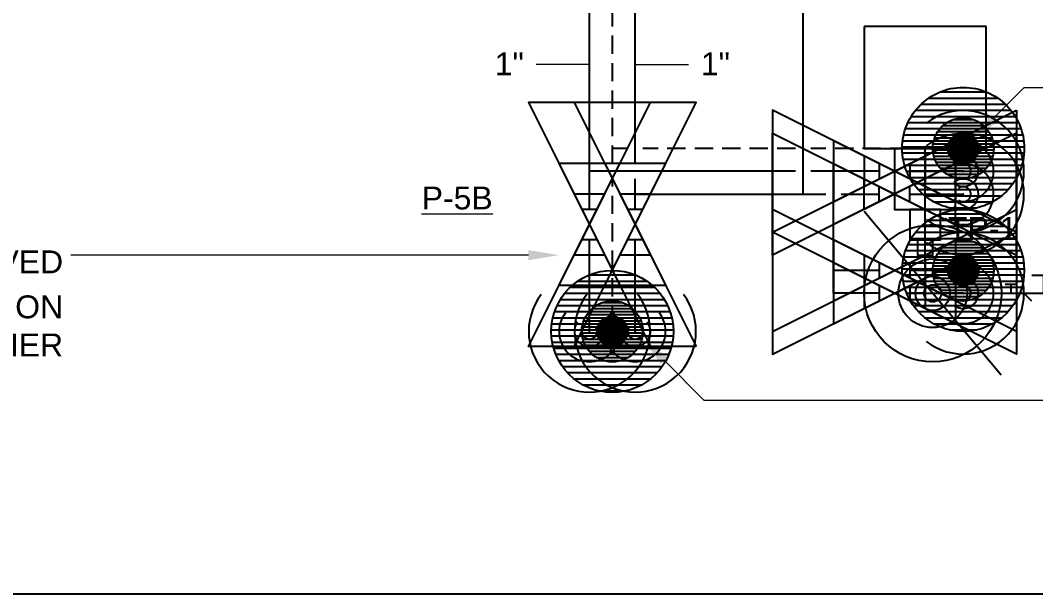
# Model space of a CAD drawing. Extents: x -6836 to 13740, y -142 to 3166.
# Drawn here: x 687.6 to 887.3, y 1404.9 to 1517.7 of the extents above; entities that cross this region are included whole.
import ezdxf
from ezdxf import colors
from ezdxf.entities.mleader import LeaderData, LeaderLine
from ezdxf.math import Vec2, Vec3

# ---------------------------------------------------------------- set-up
doc = ezdxf.new("R2010")
doc.units = 0
doc.header["$LTSCALE"] = 18
doc.header["$MEASUREMENT"] = 0
doc.linetypes.add('VENT', pattern=[0.30000000000000004, 0.2, -0.1])
doc.layers.add('G-ANNO-TEXT', color=70, linetype='Continuous', lineweight=0)
for name, color, linetype in [('P-CW-N', 4, 'Continuous'), ('P-CW-N @ 1 (1)', 4, 'Continuous'), ('P-CW-N @ 192', 4, 'Continuous'), ('P-CW-N @ 384', 4, 'Continuous'), ('P-CW-N @ 48', 4, 'Continuous'), ('P-CW-N @ 96', 4, 'Continuous'), ('P-FIXT-N-N', 3, 'Continuous'), ('P-FIXT-N-N @ 1 (1)', 3, 'Continuous'), ('P-FIXT-N-N @ 192', 3, 'Continuous'), ('P-FIXT-N-N @ 384', 3, 'Continuous'), ('P-FIXT-N-N @ 48', 3, 'Continuous'), ('P-FIXT-N-N @ 96', 3, 'Continuous'), ('P-HW-N', 1, 'Continuous'), ('P-HW-N @ 1 (1)', 1, 'Continuous'), ('P-HW-N @ 192', 1, 'Continuous'), ('P-HW-N @ 384', 1, 'Continuous'), ('P-HW-N @ 48', 1, 'Continuous'), ('P-HW-N @ 96', 1, 'Continuous'), ('P-SAN-N', 6, 'Continuous'), ('P-SAN-N @ 1 (1)', 6, 'Continuous'), ('P-SAN-N @ 192', 6, 'Continuous'), ('P-SAN-N @ 384', 6, 'Continuous'), ('P-SAN-N @ 48', 6, 'Continuous'), ('P-SAN-N @ 96', 6, 'Continuous'), ('P-SANV-N', 5, 'VENT'), ('P-SANV-N @ 1 (1)', 5, 'VENT'), ('P-SANV-N @ 192', 5, 'VENT'), ('P-SANV-N @ 384', 5, 'VENT'), ('P-SANV-N @ 48', 5, 'VENT'), ('P-SANV-N @ 96', 5, 'VENT'), ('P-TP-N', 6, 'Continuous'), ('P-TP-N @ 1 (1)', 6, 'Continuous'), ('P-TP-N @ 192', 6, 'Continuous'), ('P-TP-N @ 384', 6, 'Continuous'), ('P-TP-N @ 48', 6, 'Continuous'), ('P-TP-N @ 96', 6, 'Continuous')]:
    doc.layers.add(name, color=color, linetype=linetype)
doc.styles.add('Arial', font='arial.ttf')
doc.styles.add('Arial Narrow', font='ARIALN.TTF')
doc.dimstyles.new('Loop048', dxfattribs={"dimscale": 0, "dimtxt": 0.09375, "dimasz": 0.03125, "dimexe": 0.0625, "dimexo": 0.0625, "dimgap": 0.09375, "dimtad": 1, "dimdec": 4, "dimzin": 3, "dimdsep": 46, "dimlunit": 4, "dimtxsty": 'Arial', "dimblk": 'OBLIQUE', "dimcen": 0.09375, "dimdle": 0.0625, "dimclrd": 256, "dimclre": 256, "dimclrt": 256, "dimadec": 4, "dimazin": 0, "dimtfac": 0.8, "dimtdec": 4, "dimtix": 1, "dimtofl": 0, "dimtmove": 1, "dimatfit": 0, "dimldrblk": 'LeaderNoteBlock', "dimfxl": 1, "dimfrac": 1, "dimtolj": 1, "dimtzin": 0, "dimlwd": -1, "dimlwe": -1, "dimarcsym": 0})

# ---------------------------------------------------------------- blocks, each defined once
blk = doc.blocks.new('*U36')
h = blk.add_hatch()
h.set_pattern_fill('ANSI31', color=256, scale=0.025, angle=135)
h.set_pattern_definition([(180, (0, 0), (-4.336808689942018e-19, -0.003125), [])])
edge = h.paths.add_edge_path()
edge.add_arc((-3.469446951953614e-18, -6.938893903907228e-18), 0.03125000000000001, 0, 360)
blk.add_circle((0, 0), 0.03125)
blk = doc.blocks.new('*U2432')
at = {"layer": 'P-SAN-N @ 1 (1)'}
blk.add_blockref('*U36', (804, 1456.5), dxfattribs=at)
at = {"layer": 'P-SAN-N @ 192', "xscale": 192, "yscale": 192, "zscale": 192}
blk.add_blockref('*U36', (804, 1456.5), dxfattribs=at)
at = {"layer": 'P-SAN-N @ 384', "xscale": 384, "yscale": 384, "zscale": 384}
blk.add_blockref('*U36', (804, 1456.5), dxfattribs=at)
at = {"layer": 'P-SAN-N @ 48', "xscale": 48, "yscale": 48, "zscale": 48}
blk.add_blockref('*U36', (804, 1456.5), dxfattribs=at)
at = {"layer": 'P-SAN-N @ 96', "xscale": 96, "yscale": 96, "zscale": 96}
blk.add_blockref('*U36', (804, 1456.5), dxfattribs=at)
blk = doc.blocks.new('PLMB BALL VALVES')
at = {"linetype": 'Continuous'}
blk.add_lwpolyline([(-0.06249999999977263, -0.03124999999991473), (-0.06249999999977263, 0.03124999999991463), (0.0625, -0.03124999999991473), (0.0625, 0.03124999999991472), (-0.06249999999977263, -0.03124999999991473)], dxfattribs=at)
blk = doc.blocks.new('*U2436')
at = {"layer": 'P-HW-N @ 1 (1)', "rotation": 89.99999999999999}
blk.add_blockref('PLMB BALL VALVES', (808.5, 1477.5), dxfattribs=at)
at = {"layer": 'P-HW-N @ 192', "xscale": 192, "yscale": 192, "zscale": 192, "rotation": 89.99999999999999}
blk.add_blockref('PLMB BALL VALVES', (808.5, 1477.5), dxfattribs=at)
at = {"layer": 'P-HW-N @ 384', "xscale": 384, "yscale": 384, "zscale": 384, "rotation": 89.99999999999999}
blk.add_blockref('PLMB BALL VALVES', (808.5, 1477.5), dxfattribs=at)
at = {"layer": 'P-HW-N @ 48', "xscale": 48, "yscale": 48, "zscale": 48, "rotation": 90}
blk.add_blockref('PLMB BALL VALVES', (808.5, 1477.5), dxfattribs=at)
at = {"layer": 'P-HW-N @ 96', "xscale": 96, "yscale": 96, "zscale": 96, "rotation": 89.99999999999999}
blk.add_blockref('PLMB BALL VALVES', (808.5, 1477.5), dxfattribs=at)
blk = doc.blocks.new('*U2437')
at = {"layer": 'P-CW-N @ 1 (1)', "rotation": 89.99999999999999}
blk.add_blockref('PLMB BALL VALVES', (799.5, 1477.5), dxfattribs=at)
at = {"layer": 'P-CW-N @ 192', "xscale": 192, "yscale": 192, "zscale": 192, "rotation": 89.99999999999999}
blk.add_blockref('PLMB BALL VALVES', (799.5, 1477.5), dxfattribs=at)
at = {"layer": 'P-CW-N @ 384', "xscale": 384, "yscale": 384, "zscale": 384, "rotation": 89.99999999999999}
blk.add_blockref('PLMB BALL VALVES', (799.5, 1477.5), dxfattribs=at)
at = {"layer": 'P-CW-N @ 48', "xscale": 48, "yscale": 48, "zscale": 48, "rotation": 90}
blk.add_blockref('PLMB BALL VALVES', (799.5, 1477.5), dxfattribs=at)
at = {"layer": 'P-CW-N @ 96', "xscale": 96, "yscale": 96, "zscale": 96, "rotation": 89.99999999999999}
blk.add_blockref('PLMB BALL VALVES', (799.5, 1477.5), dxfattribs=at)
blk = doc.blocks.new('*U2438')
at = {"layer": 'P-HW-N @ 1 (1)'}
blk.add_blockref('PLMB BALL VALVES', (859.5, 1483.5), dxfattribs=at)
at = {"layer": 'P-HW-N @ 192', "xscale": 192, "yscale": 192, "zscale": 192}
blk.add_blockref('PLMB BALL VALVES', (859.5, 1483.5), dxfattribs=at)
at = {"layer": 'P-HW-N @ 384', "xscale": 384, "yscale": 384, "zscale": 384}
blk.add_blockref('PLMB BALL VALVES', (859.5, 1483.5), dxfattribs=at)
at = {"layer": 'P-HW-N @ 48', "xscale": 48, "yscale": 48, "zscale": 48}
blk.add_blockref('PLMB BALL VALVES', (859.5, 1483.5), dxfattribs=at)
at = {"layer": 'P-HW-N @ 96', "xscale": 96, "yscale": 96, "zscale": 96}
blk.add_blockref('PLMB BALL VALVES', (859.5, 1483.5), dxfattribs=at)
blk = doc.blocks.new('*U2439')
at = {"layer": 'P-CW-N @ 1 (1)', "rotation": 180}
blk.add_blockref('PLMB BALL VALVES', (859.5, 1488), dxfattribs=at)
at = {"layer": 'P-CW-N @ 192', "xscale": 192, "yscale": 192, "zscale": 192, "rotation": 180}
blk.add_blockref('PLMB BALL VALVES', (859.5, 1488), dxfattribs=at)
at = {"layer": 'P-CW-N @ 384', "xscale": 384, "yscale": 384, "zscale": 384, "rotation": 180}
blk.add_blockref('PLMB BALL VALVES', (859.5, 1488), dxfattribs=at)
at = {"layer": 'P-CW-N @ 48', "xscale": 48, "yscale": 48, "zscale": 48, "rotation": 180}
blk.add_blockref('PLMB BALL VALVES', (859.5, 1488), dxfattribs=at)
at = {"layer": 'P-CW-N @ 96', "xscale": 96, "yscale": 96, "zscale": 96, "rotation": 180}
blk.add_blockref('PLMB BALL VALVES', (859.5, 1488), dxfattribs=at)
blk = doc.blocks.new('*U3')
at = {"linetype": 'Continuous'}
blk.add_arc((0, 0), 0.03111555437015312, 232.5669694738212, 127.4330305261797, dxfattribs=at)
blk = doc.blocks.new('*U2440')
at = {"layer": 'P-HW-N @ 1 (1)'}
blk.add_blockref('*U3', (873, 1483.5), dxfattribs=at)
at = {"layer": 'P-HW-N @ 192', "xscale": 192, "yscale": 192, "zscale": 192}
blk.add_blockref('*U3', (873, 1483.5), dxfattribs=at)
at = {"layer": 'P-HW-N @ 384', "xscale": 384, "yscale": 384, "zscale": 384}
blk.add_blockref('*U3', (873, 1483.5), dxfattribs=at)
at = {"layer": 'P-HW-N @ 48', "xscale": 48, "yscale": 48, "zscale": 48}
blk.add_blockref('*U3', (873, 1483.5), dxfattribs=at)
at = {"layer": 'P-HW-N @ 96', "xscale": 96, "yscale": 96, "zscale": 96}
blk.add_blockref('*U3', (873, 1483.5), dxfattribs=at)
blk = doc.blocks.new('*U2441')
at = {"layer": 'P-CW-N @ 1 (1)'}
blk.add_blockref('*U3', (873, 1488), dxfattribs=at)
at = {"layer": 'P-CW-N @ 192', "xscale": 192, "yscale": 192, "zscale": 192}
blk.add_blockref('*U3', (873, 1488), dxfattribs=at)
at = {"layer": 'P-CW-N @ 384', "xscale": 384, "yscale": 384, "zscale": 384}
blk.add_blockref('*U3', (873, 1488), dxfattribs=at)
at = {"layer": 'P-CW-N @ 48', "xscale": 48, "yscale": 48, "zscale": 48}
blk.add_blockref('*U3', (873, 1488), dxfattribs=at)
at = {"layer": 'P-CW-N @ 96', "xscale": 96, "yscale": 96, "zscale": 96}
blk.add_blockref('*U3', (873, 1488), dxfattribs=at)
blk = doc.blocks.new('*U2442')
at = {"layer": 'P-CW-N @ 1 (1)', "rotation": 270}
blk.add_blockref('*U3', (799.5, 1456.5), dxfattribs=at)
at = {"layer": 'P-CW-N @ 192', "xscale": 192, "yscale": 192, "zscale": 192, "rotation": 270}
blk.add_blockref('*U3', (799.5, 1456.5), dxfattribs=at)
at = {"layer": 'P-CW-N @ 384', "xscale": 384, "yscale": 384, "zscale": 384, "rotation": 270}
blk.add_blockref('*U3', (799.5, 1456.5), dxfattribs=at)
at = {"layer": 'P-CW-N @ 48', "xscale": 48, "yscale": 48, "zscale": 48, "rotation": 270}
blk.add_blockref('*U3', (799.5, 1456.5), dxfattribs=at)
at = {"layer": 'P-CW-N @ 96', "xscale": 96, "yscale": 96, "zscale": 96, "rotation": 270}
blk.add_blockref('*U3', (799.5, 1456.5), dxfattribs=at)
blk = doc.blocks.new('*U2443')
at = {"layer": 'P-HW-N @ 1 (1)', "rotation": 270}
blk.add_blockref('*U3', (808.5, 1456.5), dxfattribs=at)
at = {"layer": 'P-HW-N @ 192', "xscale": 192, "yscale": 192, "zscale": 192, "rotation": 270}
blk.add_blockref('*U3', (808.5, 1456.5), dxfattribs=at)
at = {"layer": 'P-HW-N @ 384', "xscale": 384, "yscale": 384, "zscale": 384, "rotation": 270}
blk.add_blockref('*U3', (808.5, 1456.5), dxfattribs=at)
at = {"layer": 'P-HW-N @ 48', "xscale": 48, "yscale": 48, "zscale": 48, "rotation": 270}
blk.add_blockref('*U3', (808.5, 1456.5), dxfattribs=at)
at = {"layer": 'P-HW-N @ 96', "xscale": 96, "yscale": 96, "zscale": 96, "rotation": 270}
blk.add_blockref('*U3', (808.5, 1456.5), dxfattribs=at)
blk = doc.blocks.new('*U2728')
at = {"layer": 'P-SANV-N @ 1 (1)'}
blk.add_blockref('*U36', (873, 1492.5), dxfattribs=at)
at = {"layer": 'P-SANV-N @ 192', "xscale": 192, "yscale": 192, "zscale": 192}
blk.add_blockref('*U36', (873, 1492.5), dxfattribs=at)
at = {"layer": 'P-SANV-N @ 384', "xscale": 384, "yscale": 384, "zscale": 384}
blk.add_blockref('*U36', (873, 1492.5), dxfattribs=at)
at = {"layer": 'P-SANV-N @ 48', "xscale": 48, "yscale": 48, "zscale": 48}
blk.add_blockref('*U36', (873, 1492.5), dxfattribs=at)
at = {"layer": 'P-SANV-N @ 96', "xscale": 96, "yscale": 96, "zscale": 96}
blk.add_blockref('*U36', (873, 1492.5), dxfattribs=at)
blk = doc.blocks.new('_Oblique')
at = {"color": 0, "linetype": 'ByBlock', "lineweight": -2}
blk.add_line((-0.5, -0.5), (0.5, 0.5), dxfattribs=at)
blk = doc.blocks.new('LeaderNoteBlock')
blk.add_ellipse((0, 0), major_axis=(1, -1.836909530733566e-16), ratio=0.2499999999998295, start_param=5.387520513321723, end_param=10.32044275462724)
blk = doc.blocks.new('*U86')
for p, q in [((0.1093324850911449, 0.03736906289210638), (0.1599891091342291, 0.03736906289210638)), ((0.1854628089269854, -2.602085213965211e-17), (0.217037452039623, -0.03063671500025503))]:
    blk.add_line(p, q)
at = {"color": 0}
for p, q in [((0.1335549689134511, -2.602085213965211e-17), (0.1335549689134511, 0.03662890696592461)), ((0, -2.081668171172169e-17), (0.1854628089269854, -2.602085213965211e-17))]:
    blk.add_line(p, q, dxfattribs=at)
blk = doc.blocks.new('*U2735')
at = {"layer": 'P-FIXT-N-N @ 1 (1)'}
blk.add_blockref('*U86', (876, 1464), dxfattribs=at)
at = {"layer": 'P-FIXT-N-N @ 192', "xscale": 192, "yscale": 192, "zscale": 192}
blk.add_blockref('*U86', (876, 1464), dxfattribs=at)
at = {"layer": 'P-FIXT-N-N @ 384', "xscale": 384, "yscale": 384, "zscale": 384}
blk.add_blockref('*U86', (876, 1464), dxfattribs=at)
at = {"layer": 'P-FIXT-N-N @ 48', "xscale": 48, "yscale": 48, "zscale": 48}
blk.add_blockref('*U86', (876, 1464), dxfattribs=at)
at = {"layer": 'P-FIXT-N-N @ 96', "xscale": 96, "yscale": 96, "zscale": 96}
blk.add_blockref('*U86', (876, 1464), dxfattribs=at)
blk = doc.blocks.new('*U75')
at = {"color": 7, "linetype": 'Continuous'}
blk.add_line((-0.03508318765717974, 0.04195107388432913), (0.03508318765701651, -0.04195107388413392), dxfattribs=at)
at = {"linetype": 'Continuous'}
blk.add_circle((-8.161527009775682e-14, 9.759901220540712e-14), 0.03515625, dxfattribs=at)
blk = doc.blocks.new('*U2736')
at = {"layer": 'P-CW-N @ 1 (1)', "rotation": 180}
blk.add_blockref('*U75', (867, 1464), dxfattribs=at)
at = {"layer": 'P-CW-N @ 192', "xscale": 192, "yscale": 192, "zscale": 192, "rotation": 180}
blk.add_blockref('*U75', (867, 1464), dxfattribs=at)
at = {"layer": 'P-CW-N @ 384', "xscale": 384, "yscale": 384, "zscale": 384, "rotation": 180}
blk.add_blockref('*U75', (867, 1464), dxfattribs=at)
at = {"layer": 'P-CW-N @ 48', "xscale": 48, "yscale": 48, "zscale": 48, "rotation": 180}
blk.add_blockref('*U75', (867, 1464), dxfattribs=at)
at = {"layer": 'P-CW-N @ 96', "xscale": 96, "yscale": 96, "zscale": 96, "rotation": 180}
blk.add_blockref('*U75', (867, 1464), dxfattribs=at)
blk = doc.blocks.new('*U2737')
at = {"layer": 'P-CW-N @ 1 (1)'}
blk.add_blockref('*U3', (873, 1464), dxfattribs=at)
at = {"layer": 'P-CW-N @ 192', "xscale": 192, "yscale": 192, "zscale": 192}
blk.add_blockref('*U3', (873, 1464), dxfattribs=at)
at = {"layer": 'P-CW-N @ 384', "xscale": 384, "yscale": 384, "zscale": 384}
blk.add_blockref('*U3', (873, 1464), dxfattribs=at)
at = {"layer": 'P-CW-N @ 48', "xscale": 48, "yscale": 48, "zscale": 48}
blk.add_blockref('*U3', (873, 1464), dxfattribs=at)
at = {"layer": 'P-CW-N @ 96', "xscale": 96, "yscale": 96, "zscale": 96}
blk.add_blockref('*U3', (873, 1464), dxfattribs=at)
blk = doc.blocks.new('*U2744')
at = {"layer": 'P-TP-N @ 1 (1)'}
blk.add_blockref('*U36', (873, 1468.5), dxfattribs=at)
at = {"layer": 'P-TP-N @ 192', "xscale": 192, "yscale": 192, "zscale": 192}
blk.add_blockref('*U36', (873, 1468.5), dxfattribs=at)
at = {"layer": 'P-TP-N @ 384', "xscale": 384, "yscale": 384, "zscale": 384}
blk.add_blockref('*U36', (873, 1468.5), dxfattribs=at)
at = {"layer": 'P-TP-N @ 48', "xscale": 48, "yscale": 48, "zscale": 48}
blk.add_blockref('*U36', (873, 1468.5), dxfattribs=at)
at = {"layer": 'P-TP-N @ 96', "xscale": 96, "yscale": 96, "zscale": 96}
blk.add_blockref('*U36', (873, 1468.5), dxfattribs=at)
blk = doc.blocks.new('*U2745')
at = {"layer": 'P-CW-N @ 1 (1)', "rotation": 180}
blk.add_blockref('PLMB BALL VALVES', (859.5, 1464), dxfattribs=at)
at = {"layer": 'P-CW-N @ 192', "xscale": 192, "yscale": 192, "zscale": 192, "rotation": 180}
blk.add_blockref('PLMB BALL VALVES', (859.5, 1464), dxfattribs=at)
at = {"layer": 'P-CW-N @ 384', "xscale": 384, "yscale": 384, "zscale": 384, "rotation": 180}
blk.add_blockref('PLMB BALL VALVES', (859.5, 1464), dxfattribs=at)
at = {"layer": 'P-CW-N @ 48', "xscale": 48, "yscale": 48, "zscale": 48, "rotation": 180}
blk.add_blockref('PLMB BALL VALVES', (859.5, 1464), dxfattribs=at)
at = {"layer": 'P-CW-N @ 96', "xscale": 96, "yscale": 96, "zscale": 96, "rotation": 180}
blk.add_blockref('PLMB BALL VALVES', (859.5, 1464), dxfattribs=at)
blk = doc.blocks.new('*U2746')
at = {"layer": 'P-CW-N @ 1 (1)', "rotation": 180}
blk.add_blockref('PLMB BALL VALVES', (859.5, 1468.5), dxfattribs=at)
at = {"layer": 'P-CW-N @ 192', "xscale": 192, "yscale": 192, "zscale": 192, "rotation": 180}
blk.add_blockref('PLMB BALL VALVES', (859.5, 1468.5), dxfattribs=at)
at = {"layer": 'P-CW-N @ 384', "xscale": 384, "yscale": 384, "zscale": 384, "rotation": 180}
blk.add_blockref('PLMB BALL VALVES', (859.5, 1468.5), dxfattribs=at)
at = {"layer": 'P-CW-N @ 48', "xscale": 48, "yscale": 48, "zscale": 48, "rotation": 180}
blk.add_blockref('PLMB BALL VALVES', (859.5, 1468.5), dxfattribs=at)
at = {"layer": 'P-CW-N @ 96', "xscale": 96, "yscale": 96, "zscale": 96, "rotation": 180}
blk.add_blockref('PLMB BALL VALVES', (859.5, 1468.5), dxfattribs=at)
blk = doc.blocks.new('Flow Switch')
at = {"linetype": 'Continuous'}
blk.add_line((0, 0), (0, 0.0625), dxfattribs=at)
blk.add_lwpolyline([(-0.03125, 0.125), (-0.03125, 0.0625), (0.03125, 0.0625), (0.03125, 0.125)], close=True, dxfattribs=at)
at = {"layer": 'G-ANNO-TEXT', "style": 'Arial Narrow', "flags": 12}
blk.add_attdef('X', (0.05045124232403764, 0.0625), '', height=0.078125, dxfattribs=at)
blk = doc.blocks.new('*U2747')
at = {"layer": 'P-CW-N @ 1 (1)'}
blk.add_blockref('Flow Switch', (865.5, 1468.5), dxfattribs=at)
at = {"layer": 'P-CW-N @ 192', "xscale": 192, "yscale": 192, "zscale": 192}
blk.add_blockref('Flow Switch', (865.5, 1468.5), dxfattribs=at)
at = {"layer": 'P-CW-N @ 384', "xscale": 384, "yscale": 384, "zscale": 384}
blk.add_blockref('Flow Switch', (865.5, 1468.5), dxfattribs=at)
at = {"layer": 'P-CW-N @ 48', "xscale": 48, "yscale": 48, "zscale": 48}
blk.add_blockref('Flow Switch', (865.5, 1468.5), dxfattribs=at)
at = {"layer": 'P-CW-N @ 96', "xscale": 96, "yscale": 96, "zscale": 96}
blk.add_blockref('Flow Switch', (865.5, 1468.5), dxfattribs=at)

msp = doc.modelspace()

# ---------------------------------------------------------------- linework, layer by layer
at = {"layer": 'DEFPOINTS'}
msp.add_lwpolyline([(593.108231740933, 1404.904944366273), (1006.847712232808, 1404.904944366273), (1006.847712232808, 1689.262620694688), (593.108231740933, 1689.262620694688)], close=True, dxfattribs=at)
at = {"layer": 'P-CW-N'}
for p, q in [((799.5, 1480.5), (799.5, 1561.5)), ((840, 1488), (799.5, 1488)), ((856.5, 1488), (842.9999999999999, 1488)), ((847.5, 1464), (847.5, 1488)), ((873, 1488), (862.5, 1488)), ((799.5, 1456.5), (799.5, 1474.5)), ((856.5, 1468.5), (847.5, 1468.5)), ((871.5, 1468.5), (862.5, 1468.5)), ((856.5, 1464), (847.5, 1464)), ((865.5, 1464), (862.5, 1464)), ((873, 1464), (868.5, 1464)), ((876, 1464), (874.5, 1464))]:
    msp.add_line(p, q, dxfattribs=at)
at = {"layer": 'P-HW-N'}
for p, q in [((808.5, 1489.5), (808.5, 1561.5)), ((841.5, 1483.5), (841.5, 1561.5)), ((808.5, 1480.5), (808.5, 1486.5)), ((808.5, 1483.5), (846, 1483.5)), ((849, 1483.5), (856.5, 1483.5)), ((862.5, 1483.5), (873, 1483.5)), ((808.5, 1456.5), (808.5, 1474.5))]:
    msp.add_line(p, q, dxfattribs=at)
at = {"layer": 'P-SANV-N'}
for p, q in [((804, 1489.5), (804, 1561.5)), ((807, 1492.5), (804, 1492.5)), ((840, 1492.5), (810, 1492.5)), ((873, 1492.5), (843, 1492.5)), ((804, 1458), (804, 1486.5))]:
    msp.add_line(p, q, dxfattribs=at)

# ---------------------------------------------------------------- block references
at = {"layer": 'P-CW-N'}
for name in ['*U2747', '*U2437', '*U2439', '*U2441', '*U2746', '*U2736', '*U2745', '*U2737', '*U2442']:
    msp.add_blockref(name, (0, 0), dxfattribs=at)
at = {"layer": 'P-FIXT-N-N'}
msp.add_blockref('*U2735', (0, 0), dxfattribs=at)
at = {"layer": 'P-HW-N'}
for name in ['*U2436', '*U2440', '*U2438', '*U2443']:
    msp.add_blockref(name, (0, 0), dxfattribs=at)
at = {"layer": 'P-SAN-N'}
msp.add_blockref('*U2432', (0, 0), dxfattribs=at)
at = {"layer": 'P-SANV-N'}
msp.add_blockref('*U2728', (0, 0), dxfattribs=at)
at = {"layer": 'P-TP-N'}
msp.add_blockref('*U2744', (0, 0), dxfattribs=at)

# ---------------------------------------------------------------- texts
at = {"layer": 'G-ANNO-TEXT', "char_height": 4.5, "style": 'Arial'}
for s, insert, width, attachment_point in [('1"', (786.6, 1511.4), 41.10000000000002, 3), ('1"', (821.4, 1511.4), 41.10000000000002, 1), ('{\\LP-5B}', (766.5, 1485), 30, 1), ('{\\LTP-1}', (870, 1479), 15, 1)]:
    msp.add_mtext(s, dxfattribs=dict(at, insert=insert, width=width, attachment_point=attachment_point))

# ---------------------------------------------------------------- leaders
at = {"layer": 'G-ANNO-TEXT'}
for points in [[(799.5, 1509), (790.5, 1509), (789, 1509)], [(808.5, 1509), (817.5, 1509), (819, 1509)]]:
    msp.add_leader(points, dimstyle='Loop048', override={"dimscale": 0}, dxfattribs=at)
ml = msp.add_multileader_mtext('Standard', dxfattribs=at)
ml.set_content('\\A1;2"V\\P{\\H0.8x;\\S3#4;}"CW\\P{\\H0.8x;\\S3#4;}"HW\\P{\\H0.8x;\\S1#2;}"TP\\P{\\H0.8x;\\S3#4;}"CW', color=256, style='Arial')
ml.set_leader_properties(color=256, linetype='ByLayer', lineweight=-1)
ml.build(insert=Vec2(0, 0))
ml.multileader.update_dxf_attribs({"has_dogleg": 0, "dogleg_length": 0.125, "arrow_head_size": 6, "scale": 48})
ctx = ml.context
ctx.base_point, ctx.scale, ctx.char_height, ctx.arrow_head_size, ctx.landing_gap_size, ctx.plane_origin = Vec3(910.5, 1504.5), 48, 4.5, 6, 1.5, Vec3(874.5, 1494)
notes = []
notes.append((ctx, [(0, (1, 1, 0), (904.5, 1504.5), (1, 0), 6, [(0, [(874.5, 1494), (885, 1504.5)], 0, [])])]))
ctx.mtext.insert, ctx.mtext.flow_direction = Vec3(912, 1506.788369713506), 5
ml = msp.add_multileader_mtext('Standard', dxfattribs=at)
ml.set_content('\\A1;FURNISH & INSTALL {\\H0.8x;\\S1#2;}"VALVED\\PHW {\\H0.8x;\\S3#4;}"WASTE CONNECTION\\PFOR DISHWASHER', color=256, style='Arial')
ml.set_leader_properties(color=256, linetype='ByLayer', lineweight=-1)
ml.build(insert=Vec2(0, 0))
ml.multileader.update_dxf_attribs({"has_dogleg": 0, "dogleg_length": 0.125, "arrow_head_size": 6, "scale": 48})
ctx = ml.context
ctx.base_point, ctx.scale, ctx.char_height, ctx.arrow_head_size, ctx.landing_gap_size, ctx.plane_origin = Vec3(600.2819918144611, 1471.5), 48, 4.5, 6, 1.5, Vec3(793.5, 1471.5)
ctx.text_align_type = 2
notes.append((ctx, [(0, (1, 1, 0), (703.5, 1471.5), (-1, 0), 6, [(0, [(793.5, 1471.5), (738, 1471.5)], 0, [])])]))
ctx.mtext.insert, ctx.mtext.alignment, ctx.mtext.flow_direction = Vec3(696, 1473.788369713506), 3, 5
ml = msp.add_multileader_mtext('Standard', dxfattribs=at)
ml.set_content('\\A1;{\\H0.8x;\\S1#2;}"HW\\P2"W&V\\P{\\H0.8x;\\S1#2;}"CW', color=256, style='Arial')
ml.set_leader_properties(color=256, linetype='ByLayer', lineweight=-1)
ml.build(insert=Vec2(0, 0))
ml.multileader.update_dxf_attribs({"has_dogleg": 0, "dogleg_length": 0.125, "arrow_head_size": 6, "scale": 48})
ctx = ml.context
ctx.base_point, ctx.scale, ctx.char_height, ctx.arrow_head_size, ctx.landing_gap_size, ctx.plane_origin = Vec3(910.5, 1443), 48, 4.5, 6, 1.5, Vec3(810, 1455)
notes.append((ctx, [(0, (1, 1, 0), (904.5, 1443), (1, 0), 6, [(0, [(810, 1455), (822, 1443)], 0, [])])]))
ctx.mtext.insert, ctx.mtext.flow_direction = Vec3(912, 1445.288369713506), 5
for ctx, leaders in notes:
    for number, flags, end, landing, length, lines in leaders:
        leader = LeaderData()
        leader.index, (leader.has_last_leader_line, leader.has_dogleg_vector, leader.attachment_direction) = number, flags
        leader.last_leader_point, leader.dogleg_vector, leader.dogleg_length = Vec3(end), Vec3(landing), length
        for number, points, colour, breaks in lines:
            line = LeaderLine()
            line.index, line.vertices, line.color, line.breaks = number, Vec3.list(points), colors.encode_raw_color(colour), breaks
            leader.lines.append(line)
        ctx.leaders.append(leader)

doc.saveas('drawing.dxf')
